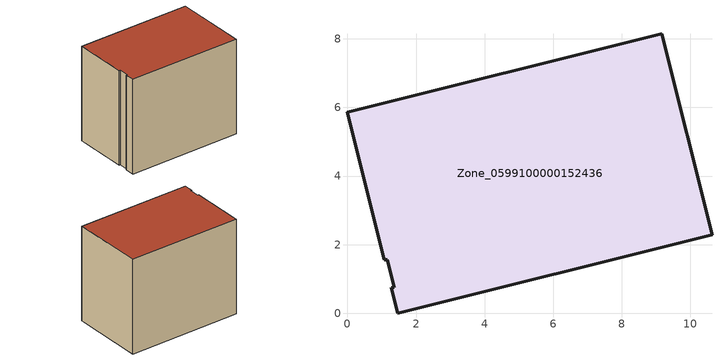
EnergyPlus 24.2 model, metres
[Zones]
Zone_0599100000152436
 floor ground (C_G): 1.47,0 1.28,0.75 1.36,0.76 1.16,1.55 1.08,1.56 0,5.86 9.17,8.15 10.63,2.29 z0
 wall outside (C_F): 1.47,0 10.63,2.29 9.17,8.15 0,5.86 1.08,1.56 1.16,1.55 1.36,0.76 1.28,0.75 1.47,0 z0:7.93
 roof outside (C_R): 1.28,0.75 1.47,0 10.63,2.29 9.17,8.15 0,5.86 1.08,1.56 1.16,1.55 1.36,0.76 z7.93
[BUILDING]
Pand.0599100000152436: North Axis=0; Terrain=City; Loads Convergence Tolerance Value=0.04; Temperature Convergence Tolerance Value=0.4; Solar Distribution=FullExterior; Maximum Number of Warmup Days=25; Minimum Number of Warmup Days=1
[Site:Location]
Rotterdam.The.Hague.AP_ZH_NLD Design_Conditions: Latitude=51.96; Longitude=4.45; Time Zone=1; Elevation=-4.5
[SITE:GROUNDTEMPERATURE:BUILDINGSURFACE]
18, 18, 18, 18, 18, 18, 18, 18, 18, 18, 18, 18
[MATERIAL] Thermal Absorptance=0.9; Solar Absorptance=0.7; Visible Absorptance=0.7
Name | Roughness | Thickness | Conductivity | Density | Specific Heat
G.TI.1965-1974 | MediumSmooth | 0.15 | 0.882353 | 540 | 1210
F.TI.1965-1974 | Rough | 0.3 | 0.697674 | 1920 | 840
R.TI.1965-1974 | MediumRough | 0.2 | 0.232558 | 1500 | 1000
[CONSTRUCTION]
C_G: G.TI.1965-1974
C_F: F.TI.1965-1974
C_R: R.TI.1965-1974
[ZONE]
Zone_0599100000152436: Type=1; Multiplier=1; Ceiling Height=Autocalculate; Volume=Autocalculate; Floor Area=autocalculate; Part of Total Floor Area=Yes
[ZONEINFILTRATION:DESIGNFLOWRATE]
Infil_Zone_0599100000152436: Zone or ZoneList or Space or SpaceList=Zone_0599100000152436; Schedule=AlwaysOn; Design Flow Rate Calculation Method=Flow/Area; Flow Rate per Floor Area=0.003; Constant Term Coefficient=1; Temperature Term Coefficient=0; Velocity Term Coefficient=0; Velocity Squared Term Coefficient=0
[HVACTEMPLATE:ZONE:IDEALLOADSAIRSYSTEM]
Zone_0599100000152436: Maximum Heating Supply Air Temperature=50; Minimum Cooling Supply Air Temperature=13; Maximum Heating Supply Air Humidity Ratio=0.0156; Minimum Cooling Supply Air Humidity Ratio=0.0077; Heating Limit=NoLimit; Cooling Limit=NoLimit; Dehumidification Control Type=ConstantSensibleHeatRatio; Cooling Sensible Heat Ratio=0.7; Dehumidification Setpoint=60; Humidification Control Type=None; Humidification Setpoint=30; Outdoor Air Method=None; Outdoor Air Flow Rate per Person=0.00944; Outdoor Air Flow Rate per Zone Floor Area=0; Outdoor Air Flow Rate per Zone=0; Demand Controlled Ventilation Type=None; Outdoor Air Economizer Type=NoEconomizer; Heat Recovery Type=None; Sensible Heat Recovery Effectiveness=0.7; Latent Heat Recovery Effectiveness=0.65
[ZONECONTROL:THERMOSTAT]
ThermostatControl_Zone_0599100000152436: Zone or ZoneList=Zone_0599100000152436; Control Type Schedule=DualSetpointControlType; Control 1=Thermostat_Zone_0599100000152436; Temperature Difference Between Cutout And Setpoint=0
[THERMOSTATSETPOINT:DUALSETPOINT]
Thermostat_Zone_0599100000152436: Heating Setpoint Temperature Schedule=HeatingSetpoint_Zone_0599100000152436; Cooling Setpoint Temperature Schedule=CoolingSetpoint_Zone_0599100000152436
[SCHEDULE:COMPACT]
HeatingSetpoint_Zone_0599100000152436: Through: 12/31, For: AllDays, Until: 24:00, 21
CoolingSetpoint_Zone_0599100000152436: Through: 12/31, For: AllDays, Until: 24:00, 24
DualSetpointControlType: Through: 12/31, For: AllDays, Until: 24:00, 4
AlwaysOn: Through: 12/31, For: AllDays, Until: 24:00, 1
